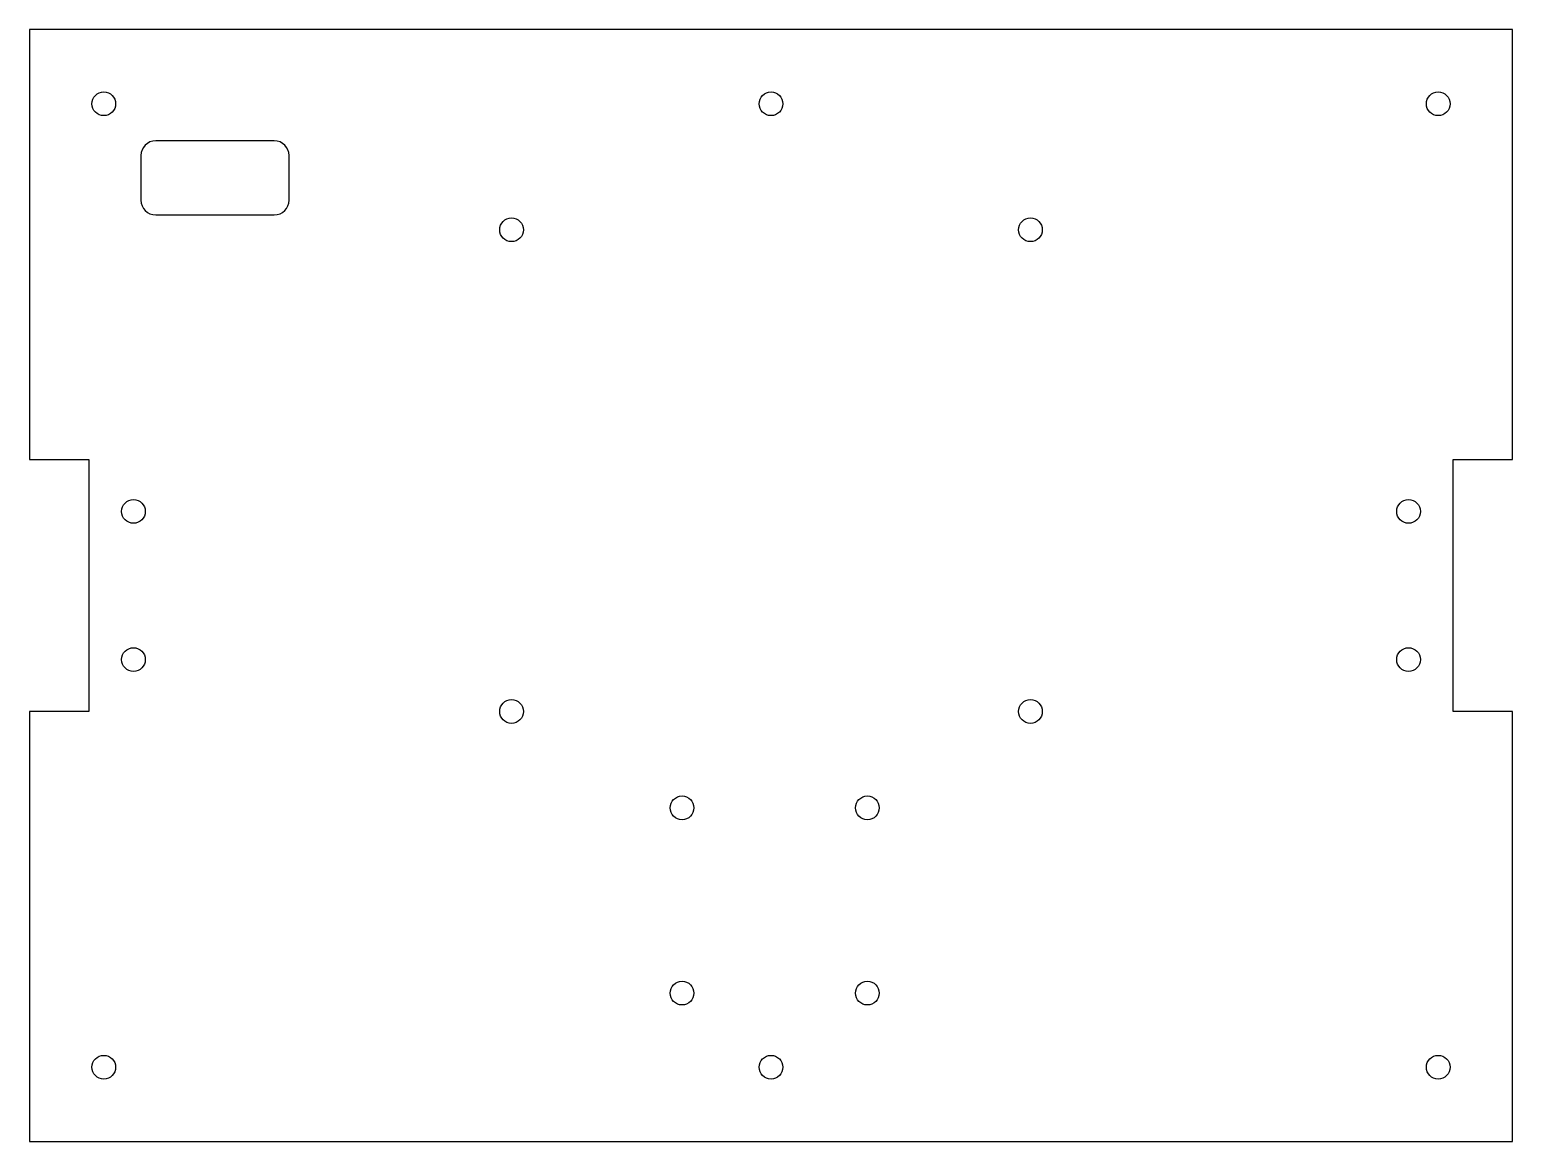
# Model space of a CAD drawing. Header units: millimetres. Extents: x 0 to 200, y 0 to 150.
import ezdxf

# ---------------------------------------------------------------- set-up
doc = ezdxf.new("R2010")
doc.units = ezdxf.units.MM
doc.layers.add('CUT', color=1, linetype='Continuous')

msp = doc.modelspace()

# ---------------------------------------------------------------- linework, layer by layer
at = {"layer": 'CUT'}
for p, q in [((33, 135), (17, 135)), ((15, 133), (15, 127)), ((35, 127), (35, 133)), ((17, 125), (33, 125))]:
    msp.add_line(p, q, dxfattribs=at)
msp.add_lwpolyline([(0, 0), (200, 0), (200, 58), (192, 58), (192, 92), (200, 92), (200, 150), (0, 150), (0, 92), (8, 92), (8, 58), (0, 58), (0, 0)], dxfattribs=at)
for centre in [(10, 140), (100, 140), (190, 140), (65, 123), (135, 123), (14, 85), (186, 85), (14, 65), (186, 65), (65, 58), (135, 58), (88, 45), (113, 45), (88, 20), (113, 20), (10, 10), (100, 10), (190, 10)]:
    msp.add_circle(centre, 1.6, dxfattribs=at)
for centre, start, end in [((17, 133), 90, 180), ((33, 133), 0, 90), ((17, 127), 180, 270), ((33, 127), 270, 360)]:
    msp.add_arc(centre, 2, start, end, dxfattribs=at)

doc.saveas('drawing.dxf')
